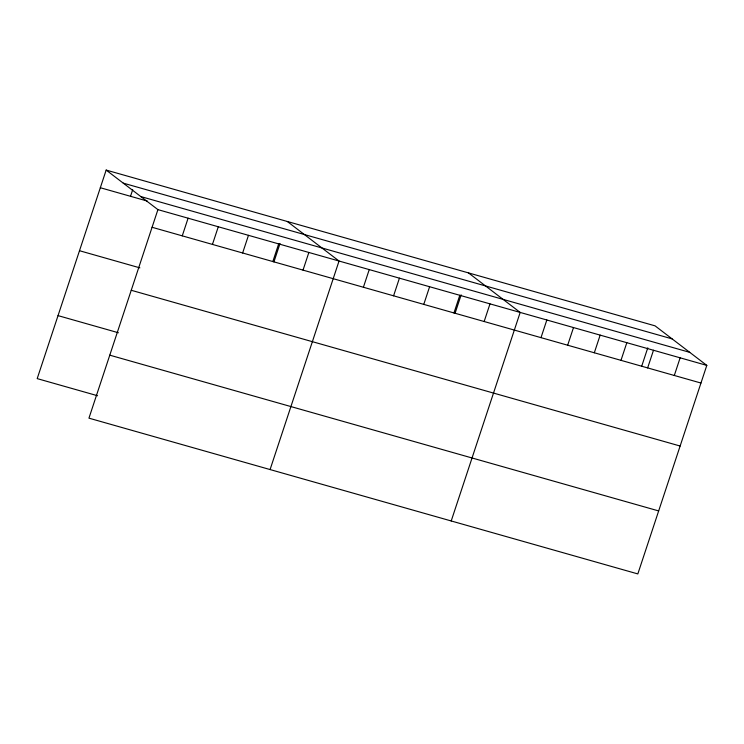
<?xml version="1.0" encoding="UTF-8"?>
<svg xmlns="http://www.w3.org/2000/svg" width="744" height="744" viewBox="0 0 744 744"><rect width="100%" height="100%" fill="white"/><g stroke="black" fill="none" stroke-linecap="round" stroke-linejoin="round"><path stroke-width="1.12" d="M106.169 170.078L157.914 209.631L88.945 418.156L637.831 573.922L706.8 365.388L655.055 325.844L106.169 170.078L37.2 378.612L97.576 395.743M130.516 196.304L132.702 189.683M182.261 235.848L188.102 218.197M212.449 244.413L218.29 226.762M242.637 252.979L248.477 235.327M272.834 261.553L278.665 243.893M273.913 261.944L280.023 243.474M303.022 270.118L308.853 252.467M270.081 469.557L339.041 261.032L287.296 221.48M363.398 287.249L369.238 269.598M393.585 295.814L399.426 278.163M423.773 304.38L429.613 286.728M453.961 312.954L459.801 295.294M455.049 313.345L461.159 294.875M484.149 321.52L489.989 303.868M451.217 520.958L520.177 312.433L468.432 272.881M541 337.646L546.84 319.994M567.663 345.216L573.503 327.565M594.317 352.777L600.157 335.126M620.98 360.347L626.82 342.696M641.672 366.299L647.773 347.839M647.643 367.908L653.483 350.257M674.306 375.478L680.137 357.827M123.244 183.136L672.13 338.892M140.839 196.574L689.725 352.34M100.328 187.73L147.284 201.057M157.914 209.631L706.8 365.388M152.074 227.283L700.96 383.039M79.496 250.719L139.872 267.859M131.242 290.272L680.128 446.028M58.032 315.623L118.408 332.754M109.777 355.167L658.663 510.933"/></g></svg>
